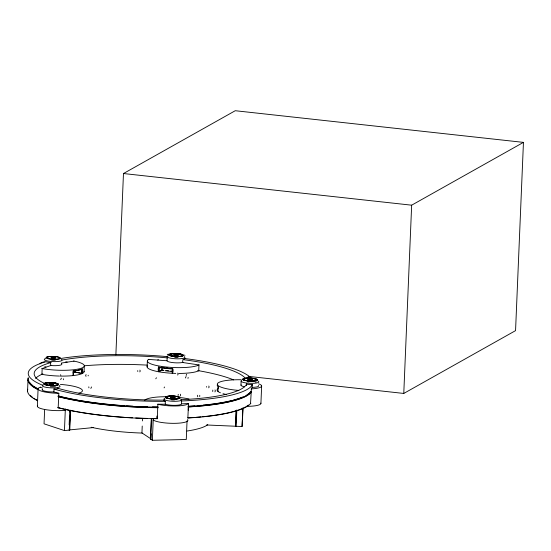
<?xml version="1.0" encoding="UTF-8"?>
<svg xmlns="http://www.w3.org/2000/svg" width="551" height="551" viewBox="0 0 551 551"><rect width="100%" height="100%" fill="white"/><g stroke="black" fill="none" stroke-linecap="round" stroke-linejoin="round"><path stroke-width="0.83" d="M27.55 391.238L28.011 380.245M37.358 406.245L38.088 388.882M41.924 374.336L42.165 368.55L50.754 365.506L50.534 362.579A8.871 1.811 2.4 0 1 46.132 361.787L45.981 361.738M46.015 384.894A7.315 1.495 2.4 0 0 58.172 384.839A7.315 1.495 2.4 0 0 50.361 382.546A7.315 1.495 2.4 0 0 45.216 384.66L45.21 384.743A7.315 1.495 2.4 0 1 50.355 382.628A7.315 1.495 2.4 0 1 58.172 384.922A7.315 1.495 2.4 0 1 46.015 384.977L46.484 384.818A6.667 1.364 2.4 0 0 57.566 384.77A6.667 1.364 2.4 0 0 50.444 382.676A6.667 1.364 2.4 0 0 45.754 384.605L45.754 384.605M44.645 409.476L44.046 423.822L64.446 430.586L69.281 430.083L70.108 410.364M44.934 384.688L45.823 384.736M48.323 356.91L47.544 356.759A7.315 1.495 2.4 0 1 59.907 357.537A7.315 1.495 2.4 0 1 53.11 359.397A7.315 1.495 2.4 0 1 46.849 356.945L47.42 357.034L47.276 356.621M46.015 384.977L46.484 384.818M64.446 430.586L65.355 408.883M69.157 424.828L69.378 419.683M69.701 411.969L69.77 410.254M93.463 427.576L69.426 429.925L70.252 410.199M69.77 430.035L70.597 410.316M73.021 373.144L73.118 370.83L74.089 370.857A26.627 5.448 2.4 0 0 82.354 368.936L82.374 373.447L81.569 373.447L81.734 369.397L73.448 371.326L72.925 375.458L73.373 375.541L73.565 370.913M74.667 372.111L74.736 370.486M81.92 373.364L82.113 368.729M84.062 371.787L84.303 366.002M115.868 354.906L123.472 173.531L235.256 110.717L523.45 142.378L515.557 330.628L403.773 393.442L248.129 376.34M142.227 426.061L141.938 432.914L151.194 439.044L150.63 439.051L151.497 418.478M142.44 420.916L142.544 418.34M147.117 366.918L147.358 361.132M150.457 438.933L151.318 418.354M151.057 438.059L151.243 433.775M151.635 424.339L151.814 420.055M187.051 420.936L186.272 439.505L152.372 440.283L153.281 418.574M158.55 371.608C159.831 361.05 156.684 371.512 159.108 371.67L159.28 367.62L172.346 369.06L172.174 373.11C173.11 373.771 174.144 367.035 171.258 368.357M156.932 416.026L156.828 418.56L157.276 418.684L157.738 407.692L157.31 406.989A111.832 22.867 2.4 0 1 152.427 406.927M161.904 370.114L162.001 367.682M174.681 398.945L175.314 398.91L174.86 399.076A7.315 1.495 2.4 0 1 165.672 396.989A7.315 1.495 2.4 0 1 177.298 396.548A7.315 1.495 2.4 0 1 176.044 399.034L175.769 398.821A6.667 1.364 2.4 0 0 176.905 396.555A6.667 1.364 2.4 0 0 166.312 396.954A6.667 1.364 2.4 0 0 174.681 398.862L174.681 398.945A6.667 1.364 2.4 0 1 166.312 397.037A6.667 1.364 2.4 0 1 176.905 396.637A6.667 1.364 2.4 0 1 175.762 398.903L175.769 398.821M174.86 399.076L174.86 398.993A7.315 1.495 2.4 0 1 165.679 396.906A7.315 1.495 2.4 0 1 177.298 396.465A7.315 1.495 2.4 0 1 176.051 398.952L176.044 399.034M177.284 353.804L177.284 353.804A6.667 1.364 2.4 0 0 169.736 355.237A6.667 1.364 2.4 0 0 180.68 356.283A6.667 1.364 2.4 0 0 178.407 353.914L177.973 353.714L178.407 353.914M178.627 353.797L178.627 353.797A7.315 1.495 2.4 0 1 181.127 356.394A7.315 1.495 2.4 0 1 169.116 355.25A7.315 1.495 2.4 0 1 177.401 353.68M250.87 403.236A112.425 22.99 2.4 0 1 187.863 417.995L188.373 406.838M181.555 400.742A8.871 1.811 2.4 0 1 181.623 400.901L181.499 403.849L188.442 403.511L188.235 410.219M218.348 386.892L218.086 388.545A26.627 5.448 2.4 0 0 217.865 391.362L218.533 391.844A26.627 5.448 2.4 0 0 220.428 392.787M206.591 424.986L235.559 426.24L236.207 410.805M235.559 426.24L236.214 410.681M243.074 408.305L242.061 426.522L236.152 426.267L236.834 409.972M240.959 385.156L241.131 381.106M242.061 426.522L242.839 407.954M246.449 385.624L246.786 384.212A8.871 1.811 2.4 0 0 252.103 384.495L252.296 387.381L251.339 388.882L251.215 391.768L250.588 391.802L250.56 392.381L251.187 392.346L250.553 403.353M256.67 379.921L256.325 379.825L257.654 379.97L257.317 379.866A7.315 1.495 2.4 0 1 246.497 380.693A7.315 1.495 2.4 0 1 245.87 378.124A7.315 1.495 2.4 0 1 257.255 379.605L256.608 379.68A6.667 1.364 2.4 0 0 246.228 378.33A6.667 1.364 2.4 0 0 246.807 380.672A6.667 1.364 2.4 0 0 256.67 379.921L256.325 379.825M256.608 379.68L256.614 379.598A6.667 1.364 2.4 0 0 246.235 378.248A6.667 1.364 2.4 0 0 246.807 380.589A6.667 1.364 2.4 0 0 256.67 379.839M256.993 379.735L256.325 379.908M257.248 379.687A7.315 1.495 2.4 0 0 245.863 378.206A7.315 1.495 2.4 0 0 246.497 380.775A7.315 1.495 2.4 0 0 257.31 379.956L257.317 379.866M260.919 403.408L261.649 386.051M403.773 393.442L411.659 205.186L523.45 142.378M236.152 426.267L235.566 426.116M184.84 358.611L184.847 358.543A8.871 1.811 2.4 0 1 182.898 359.548L182.574 362.482L198.966 364.948L198.718 370.733L197.857 370.575A106.508 21.778 2.4 0 1 233.555 379.866M63.427 379.763L63.337 378.764M88.181 375.865L88.208 375.252M88.801 386.836L88.897 387.835M137.709 370.609L137.791 371.519M155.781 378.792L156.456 377.752M164.095 387.876L164.515 387.002M206.618 386.526L206.591 387.146M177.45 355.154L174.867 355.147M163.936 400.102L163.909 400.164A8.871 1.811 2.4 0 0 165.252 401.273L165.314 404.227L157.882 404.22L157.758 407.113L157.31 406.989M187.981 378.406L188.153 377.421M199.737 396.575L199.744 395.322M178.283 394.371L178.063 395.425M180.625 395.907L180.48 394.199M197.575 395.239L197.699 396.789M212.789 390.101L212.734 391.541M167.263 354.768L168.2 354.066M86.08 374.584L85.66 375.458L86.011 376.361M139.802 371.897L140.23 371.023L139.878 370.12M177.663 375.038L178.125 374.074L177.739 373.082M186.582 374.281L186.183 375.458M208.719 387.814L209.139 386.94L208.788 386.037M214.918 391.892L215.379 390.928L214.993 389.929M188.47 403.484L188.187 403.78A17.749 3.63 2.4 0 1 158.826 404.455L157.744 404.186M188.297 406.975L188.325 406.948A112.425 22.99 2.4 0 0 251.332 392.243M75.081 371.684A17.749 3.63 2.4 0 1 74.826 371.987L74.447 372.276A17.749 3.63 2.4 0 1 73.29 372.82M61.388 378.165L60.679 379.653M90.839 388.434L91.549 386.947M186.086 376.505L185.377 377.986M148.791 359.321L148.136 359.748A26.627 5.448 2.4 0 0 165.348 366.904A26.627 5.448 2.4 0 0 198.284 365.279L199.131 364.865M159.983 370.809L161.422 370.003L163.613 370.244M147.434 365.981A26.627 5.448 2.4 0 0 157.014 371.45L158.881 371.808L161.98 370.065M59.687 376.064A26.627 5.448 2.4 0 0 72.002 375.692L73.889 375.486A26.627 5.448 2.4 0 0 82.161 373.564L82.932 373.144A26.627 5.448 2.4 0 0 84.041 371.312M157.689 359.996L158.433 359.713M198.89 370.658L198.043 371.064A26.627 5.448 2.4 0 1 178.841 373.433M174.956 399.062L175.314 398.91M52.069 357.757L53.709 357.668M171.643 397.395C180.824 397.071 165.169 396.692 173.82 397.45M40.443 387.16L39.734 387.415A17.749 3.63 2.4 0 0 57.4 393.269L58.936 393.29M58.571 388.476L58.378 388.531A8.871 1.811 2.4 0 1 54.156 389.027L53.791 391.926L58.805 393.29L58.681 396.183L59.363 396.176L59.343 396.754L58.654 396.761L58.199 407.754L58.881 407.754M174.97 354.92C183.91 354.665 168.496 354.203 177.071 354.996M74.826 371.987L74.475 372.07L82.168 373.564M61.381 363.061L74.041 361.112M256.422 381.884L255.292 382.057M68.944 429.973L69.426 429.925M177.973 353.797L178.751 353.652M55.431 386.706L50.327 386.712M251.16 388.889L252.544 388.806A17.749 3.63 2.4 0 0 258.598 383.833M54.032 391.919L53.295 391.94A8.871 1.811 2.4 0 1 42.151 389.585M251.986 387.387L252.723 387.374A8.871 1.811 2.4 0 0 258.419 385.445M256.614 379.598L257.255 379.605M47.469 356.807L48.323 356.828M218.616 391.52L218.051 391.492L218.065 386.733A26.627 5.448 2.4 0 1 217.397 384.818M172.745 368.647L172.105 368.612A26.627 5.448 2.4 0 1 159.074 367.18L158.564 367.083M148.646 359.41L167.036 360.774L167.132 357.813A8.871 1.811 2.4 0 1 167.235 357.496M50.41 365.471L51.16 365.54A8.871 1.811 2.4 0 0 61.416 363.612M123.472 173.531L411.659 205.186M161.25 367.255L163.75 367.531M166.25 367.806L167.924 367.992M166.065 370.513L168.516 370.789M170.962 371.057L172.594 371.236M65.734 361.835L67.181 362.062M174.584 398.869L175.314 398.993M41.745 368.474L43.66 368.819A26.627 5.448 2.4 0 0 78.993 368.881A26.627 5.448 2.4 0 0 75.48 361.408L73.682 361.036M41.504 374.26L43.419 374.604A26.627 5.448 2.4 0 0 58.916 376.044M75.618 372.139L81.135 373.206M45.995 367.007L44.769 366.718M161.422 370.003L162.579 370.258A17.749 3.63 2.4 0 0 163.826 370.499M165.128 404.165L165.569 404.317A8.871 1.811 2.4 0 0 175.246 405.343A8.871 1.811 2.4 0 0 181.493 403.952L181.499 403.793A8.871 1.811 2.4 0 0 181.437 403.635M40.354 387.195L42.537 388.097M171.623 397.547A2.225 0.455 2.4 0 1 171.898 396.775A2.225 0.455 2.4 0 1 175.08 397.34A2.225 0.455 2.4 0 1 171.623 397.547L174.13 397.533M150.63 439.051L152.372 440.283M184.592 355.037L184.943 355.45M54.563 357.881L51.994 357.916M60.541 374.708L60.865 375.307M167.008 360.705L167.056 360.864A8.871 1.811 2.4 0 0 173.007 362.627A8.871 1.811 2.4 0 0 182.264 362.537L182.774 362.441A8.871 1.811 2.4 0 0 183.235 362.331M248.377 405.081A111.832 22.867 2.4 0 1 246.4 406.438M245.643 406.886A111.832 22.867 2.4 0 1 242.874 408.27M242.103 408.601A111.832 22.867 2.4 0 1 238.555 409.958M237.784 410.219A111.832 22.867 2.4 0 1 232.722 411.721M231.937 411.928A111.832 22.867 2.4 0 1 202.678 416.714M201.053 416.873A111.832 22.867 2.4 0 1 196.08 417.3M194.386 417.431A111.832 22.867 2.4 0 1 187.609 417.878M156.773 418.567A111.832 22.867 2.4 0 1 151.938 418.505M147.083 418.395A111.832 22.867 2.4 0 1 135.711 417.968M132.467 417.81A111.832 22.867 2.4 0 1 126 417.417M124.388 417.314A111.832 22.867 2.4 0 1 78.524 411.934M77.712 411.79A111.832 22.867 2.4 0 1 69.853 410.295M69.013 410.123A111.832 22.867 2.4 0 1 58.709 407.74M36.903 400.026A111.832 22.867 2.4 0 1 35.684 399.365M34.995 398.958A111.832 22.867 2.4 0 1 33.714 398.153M32.557 397.347A111.832 22.867 2.4 0 1 30.25 395.315M53.22 384.006A2.225 0.455 2.4 0 1 51.684 384.612A2.225 0.455 2.4 0 1 49.08 383.999A2.225 0.455 2.4 0 1 52.255 383.778M45.747 384.688A6.667 1.364 2.4 0 1 50.437 382.759A6.667 1.364 2.4 0 1 57.559 384.853A6.667 1.364 2.4 0 1 46.477 384.901M65.293 410.33A17.749 3.63 2.4 0 1 45.595 409.634A17.749 3.63 2.4 0 1 37.626 405.619M42.42 389.281A8.871 1.811 2.4 0 1 42.647 389.137M59.184 385.59A8.871 1.811 2.4 0 1 50.788 387.842A8.871 1.811 2.4 0 1 43.474 384.825M60.396 384.405A26.627 5.448 2.4 0 1 78.889 393.235M174.398 397.292A2.225 0.455 2.4 0 1 174.495 397.932A2.225 0.455 2.4 0 1 171.402 397.843A2.225 0.455 2.4 0 1 171.134 397.202M187.512 419.573A17.749 3.63 2.4 0 1 174.646 423.333A17.749 3.63 2.4 0 1 153.219 420.02M181.024 399.103A8.871 1.811 2.4 0 1 172.36 401.252A8.871 1.811 2.4 0 1 164.976 398.29M144.548 400.474A26.627 5.448 2.4 0 1 165.321 396.727M181.251 397.67A26.627 5.448 2.4 0 1 189.007 399.014M174.839 399.757A2.369 0.482 2.4 0 1 171.285 399.757M249.899 379.15A2.225 0.455 2.4 0 1 252.069 379.859A2.225 0.455 2.4 0 1 248.384 379.853A2.225 0.455 2.4 0 1 249.327 379.143M260.878 403.091A17.749 3.63 2.4 0 1 247.509 406.342M244.623 386.802A8.871 1.811 2.4 0 1 241.118 384.846M258.088 381.072A8.871 1.811 2.4 0 1 250.244 383.317A8.871 1.811 2.4 0 1 241.71 380.507M238.886 390.432A26.627 5.448 2.4 0 1 217.335 383.971A26.627 5.448 2.4 0 1 241.235 379.756M226.254 394.488A26.627 5.448 2.4 0 1 223.024 393.676M248.852 381.877A2.369 0.482 2.4 0 1 247.681 381.547M177.691 354.844A2.225 0.455 2.4 0 1 177.732 355.478A2.225 0.455 2.4 0 1 174.639 355.381A2.225 0.455 2.4 0 1 174.419 354.741M178.407 353.832A6.667 1.364 2.4 0 1 180.687 356.194A6.667 1.364 2.4 0 1 169.736 355.154A6.667 1.364 2.4 0 1 177.291 353.721M178.634 353.714A7.315 1.495 2.4 0 1 181.127 356.311A7.315 1.495 2.4 0 1 169.116 355.168A7.315 1.495 2.4 0 1 177.401 353.597M184.316 356.649A8.871 1.811 2.4 0 1 175.445 358.763A8.871 1.811 2.4 0 1 168.282 355.781M175.776 373.399A26.627 5.448 2.4 0 1 174.233 373.351L171.912 373.247A26.627 5.448 2.4 0 1 158.881 371.808M172.511 371.457A17.749 3.63 2.4 0 1 165.148 370.72M178.083 357.31A2.369 0.482 2.4 0 1 174.681 357.33M252.406 384.584A112.425 22.99 2.4 0 1 181.224 400.99M165.617 401.342A112.425 22.99 2.4 0 1 53.702 388.999M42.854 385.328A112.425 22.99 2.4 0 1 45.699 361.78M61.016 358.467A112.425 22.99 2.4 0 1 167.359 356.635M184.261 358.46A112.425 22.99 2.4 0 1 250.774 377.855M251.352 391.665A112.425 22.99 2.4 0 1 188.346 406.418M158.158 407.127A112.425 22.99 2.4 0 1 58.02 396.038M38.157 389.144A112.425 22.99 2.4 0 1 28.253 377.669M246.772 383.613A106.508 21.778 2.4 0 1 180.811 399.702M164.57 400.109A106.508 21.778 2.4 0 1 57.538 388.2M44.3 383.324A106.508 21.778 2.4 0 1 51.291 362.462M62.173 360.017A106.508 21.778 2.4 0 1 167.587 357.902M183.511 359.686A106.508 21.778 2.4 0 1 244.975 377.862M35.567 378.427A106.508 21.778 2.4 0 1 42.847 373.881M85.074 365.726A106.508 21.778 2.4 0 1 147.255 365.12M250.767 391.623A111.832 22.867 2.4 0 1 246.882 394.867M242.585 397.03A111.832 22.867 2.4 0 1 239.038 398.387M238.266 398.648A111.832 22.867 2.4 0 1 233.204 400.15M232.426 400.357A111.832 22.867 2.4 0 1 203.161 405.143M201.542 405.295A111.832 22.867 2.4 0 1 198.243 405.591M194.868 405.86A111.832 22.867 2.4 0 1 188.098 406.301M147.572 406.824A111.832 22.867 2.4 0 1 136.2 406.397M132.956 406.232A111.832 22.867 2.4 0 1 126.482 405.846M124.87 405.736A111.832 22.867 2.4 0 1 79.007 400.357M78.194 400.219A111.832 22.867 2.4 0 1 70.335 398.717M69.495 398.545A111.832 22.867 2.4 0 1 59.198 396.169M37.392 388.455A111.832 22.867 2.4 0 1 36.173 387.787M35.478 387.387A111.832 22.867 2.4 0 1 34.196 386.582M33.046 385.769A111.832 22.867 2.4 0 1 29.658 382.38M250.746 392.202A111.832 22.867 2.4 0 1 188.07 406.879M157.235 407.575A111.832 22.867 2.4 0 1 59.171 396.748M38.005 389.364A111.832 22.867 2.4 0 1 29.63 382.959M29.231 382.284A111.832 22.867 2.4 0 1 28.604 380.266M158.13 407.706A112.425 22.99 2.4 0 1 58 396.617M38.136 389.722A112.425 22.99 2.4 0 1 28.232 378.248M157.676 418.698A112.425 22.99 2.4 0 1 57.538 407.616M37.675 400.722A112.425 22.99 2.4 0 1 27.77 389.24M207.741 424.683A71.003 14.519 2.4 0 1 187.023 431.027M142.261 433.065A71.003 14.519 2.4 0 1 91.163 427.252M54.811 357.64A2.225 0.455 2.4 0 1 54.962 358.281A2.225 0.455 2.4 0 1 51.877 358.205A2.225 0.455 2.4 0 1 51.546 357.558M48.054 356.772A6.667 1.364 2.4 0 1 59.322 357.489A6.667 1.364 2.4 0 1 53.13 359.183A6.667 1.364 2.4 0 1 47.42 356.945M39.989 363.922A17.749 3.63 2.4 0 1 44.514 361.8M61.313 359.404A8.871 1.811 2.4 0 1 52.476 361.573A8.871 1.811 2.4 0 1 45.63 358.522M55.389 360.072A2.369 0.482 2.4 0 1 51.601 360.085M51.98 357.509L54.639 357.62L51.98 357.509M49.969 383.73L52.62 383.868L49.969 383.73M49.955 384.068L52.607 384.205L49.976 384.047M248.708 379.184L251.352 379.329L248.756 379.136M248.694 379.522L251.339 379.667L248.742 379.474M50.148 384.157A2.225 0.455 2.4 0 0 53.509 383.909A2.225 0.455 2.4 0 0 50.217 383.372A2.225 0.455 2.4 0 0 50.148 384.157M248.845 379.605A2.225 0.455 2.4 0 0 252.241 379.377A2.225 0.455 2.4 0 0 248.983 378.826A2.225 0.455 2.4 0 0 248.845 379.605M174.853 355.085A2.225 0.455 2.4 0 0 178.345 354.892A2.225 0.455 2.4 0 0 175.197 354.314A2.225 0.455 2.4 0 0 174.853 355.085M52.097 357.909A2.225 0.455 2.4 0 0 55.527 357.689A2.225 0.455 2.4 0 0 52.304 357.131A2.225 0.455 2.4 0 0 52.097 357.909"/></g></svg>
